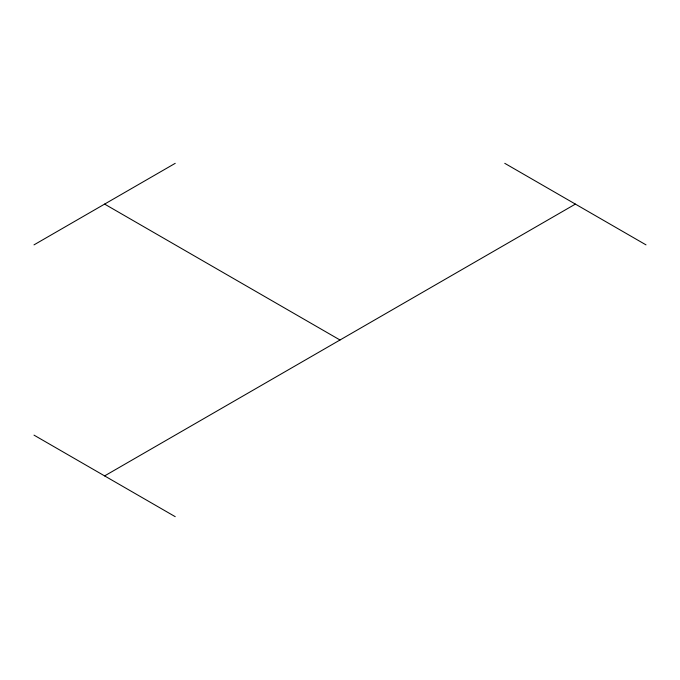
<?xml version="1.0" encoding="UTF-8"?>
<svg xmlns="http://www.w3.org/2000/svg" width="680" height="680" viewBox="0 0 680 680"><rect width="100%" height="100%" fill="white"/><g stroke="black" fill="none" stroke-linecap="round" stroke-linejoin="round"><path stroke-width="1.02" d="M34 244.868L175.227 163.327M104.618 475.898L575.382 204.102M504.772 163.327L646 244.868M104.618 204.102L340 340M34 435.132L175.227 516.673"/></g></svg>
